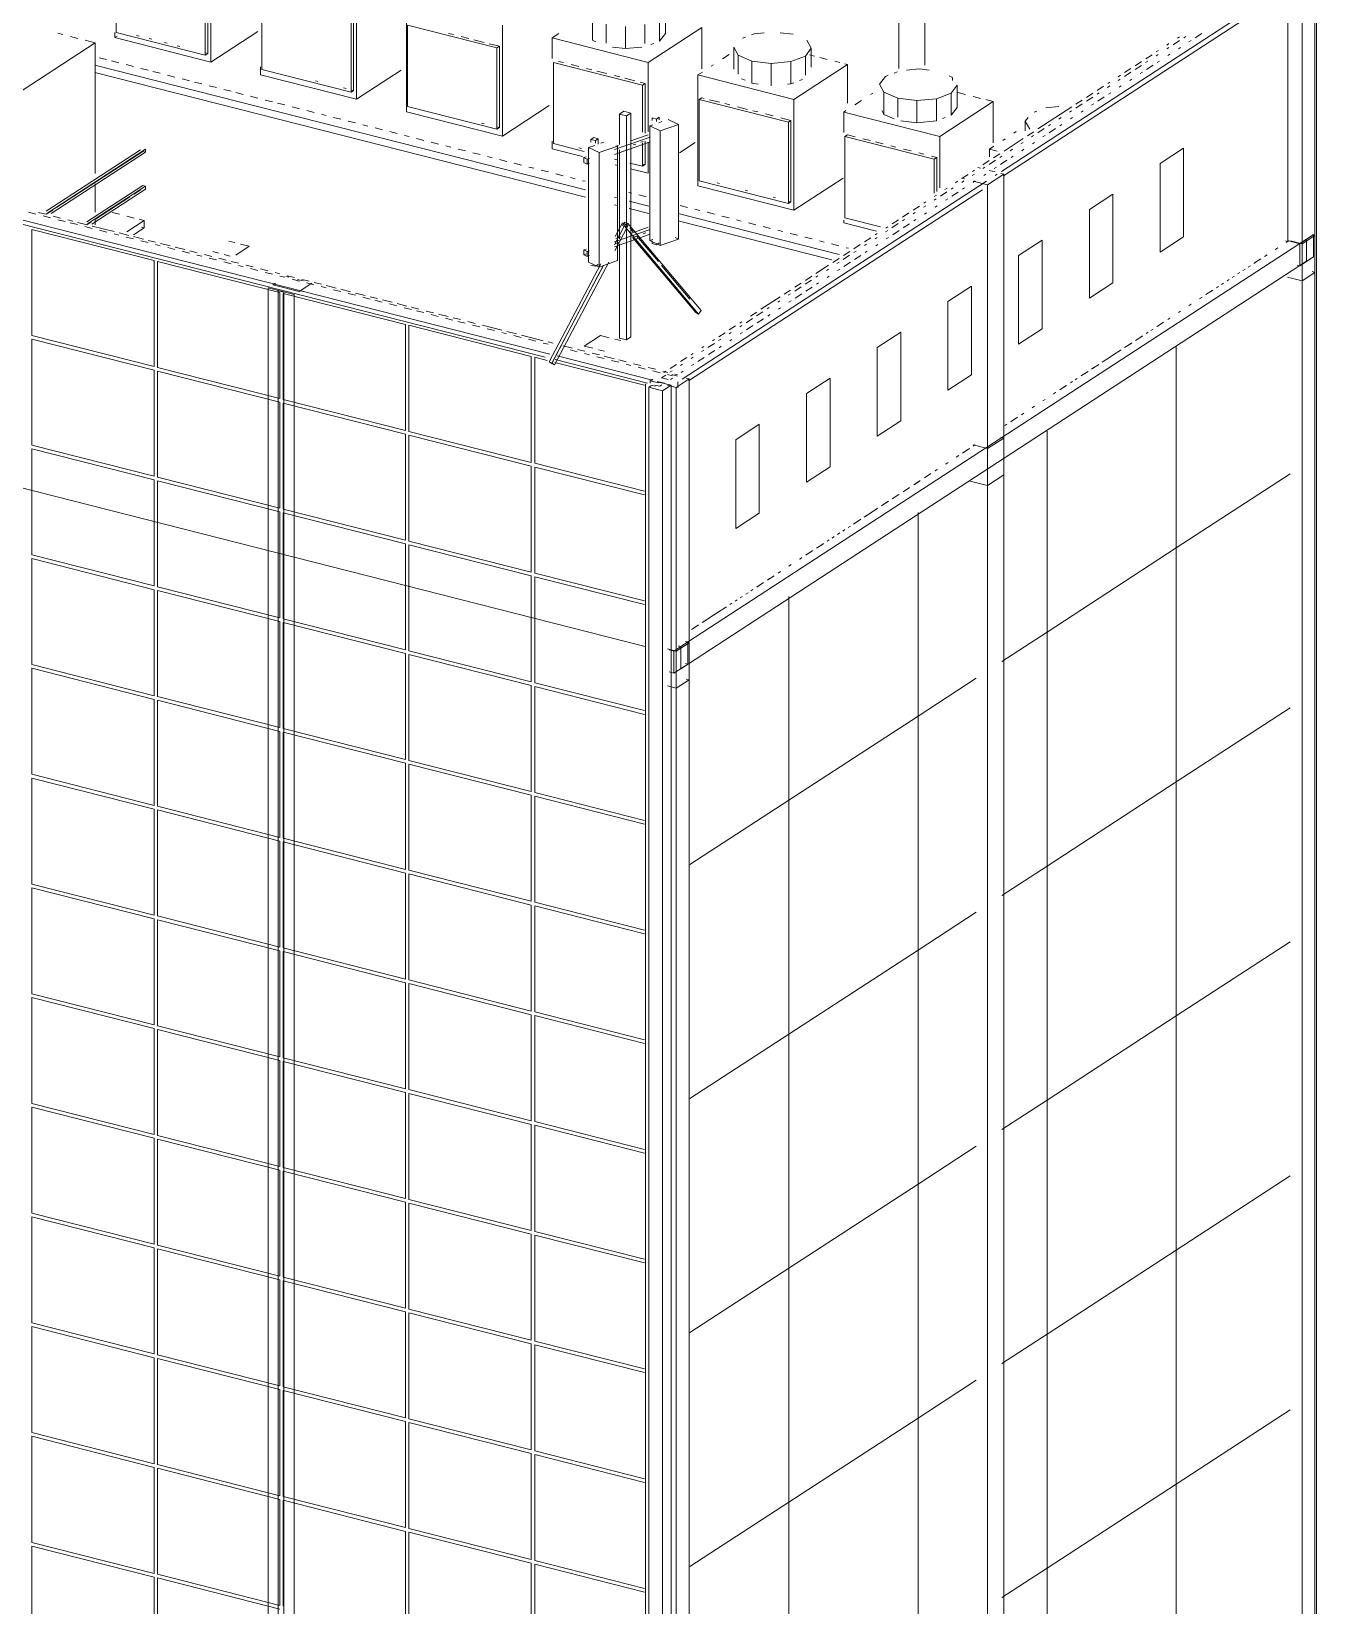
# Paper-space layout '02 Building 3D Model' of a CAD drawing. Header units: millimetres. Extents: x 5 to 415, y 7 to 290.
# Drawn here: x 118.8 to 169.2, y 133.4 to 195.2 of the extents above; entities that cross this region are included whole.
import ezdxf

# ---------------------------------------------------------------- set-up
doc = ezdxf.new("R2010")
doc.units = ezdxf.units.MM
doc.layers.add('MODEL_3D_VIEW', color=7, linetype='Continuous', lineweight=9)

# ---------------------------------------------------------------- blocks, each defined once
blk = doc.blocks.new('SHEET_02_BUILDING_3D')
at = {"layer": 'MODEL_3D_VIEW', "lineweight": 9}
for p, q in [((26.737, 211.131), (139.139, 182.563)), ((138.954, 182.442), (26.744, 210.961)), ((152.835, 201.275), (152.835, 193.769)), ((153.858, 193.91), (153.858, 201.014)), ((122.106, 198.379), (122.106, 195.188)), ((125.826, 194.028), (125.826, 198.38)), ((169.236, 77.233), (169.236, 197.837)), ((125.607, 194.298), (125.607, 197.489)), ((125.708, 194.363), (125.708, 197.555)), ((156.865, 189.735), (168.569, 197.354)), ((168.671, 185.442), (168.671, 197.25)), ((169.176, 185.77), (169.176, 197.578)), ((127.829, 196.924), (127.829, 193.733)), ((131.549, 192.574), (131.549, 196.925)), ((168.569, 197.122), (156.948, 189.557)), ((168.109, 186.989), (168.109, 196.844)), ((131.33, 192.843), (131.33, 196.034)), ((131.431, 192.909), (131.431, 196.1)), ((133.502, 196.429), (133.502, 192.077)), ((143.677, 195.153), (143.677, 196.023)), ((133.552, 195.47), (137.053, 194.58)), ((133.552, 195.47), (133.552, 192.278)), ((137.272, 191.119), (137.272, 195.471)), ((140.808, 194.883), (140.808, 195.754)), ((141.346, 194.773), (141.346, 195.519)), ((142.1, 194.555), (142.1, 195.425)), ((142.869, 194.751), (142.869, 195.497)), ((142.995, 194.016), (145.099, 195.386)), ((143.446, 195.716), (143.446, 194.846)), ((145.099, 193.766), (145.099, 195.386)), ((117.244, 192.155), (121.283, 194.784)), ((120.017, 195.106), (119.822, 195.155)), ((120.601, 194.957), (120.309, 195.031)), ((121.283, 194.784), (120.893, 194.883)), ((121.283, 189.646), (121.283, 194.784)), ((122.055, 195.189), (122.055, 194.986)), ((122.055, 194.986), (122.143, 195.043)), ((125.826, 194.028), (122.055, 194.986)), ((125.607, 194.298), (122.106, 195.188)), ((122.907, 195.075), (123.007, 195.05)), ((123.407, 194.948), (123.507, 194.923)), ((124.008, 194.796), (124.108, 194.77)), ((124.508, 194.669), (124.608, 194.643)), ((127.667, 195.226), (125.826, 194.028)), ((135.354, 195.103), (135.154, 195.154)), ((135.954, 194.951), (135.654, 195.027)), ((136.554, 194.798), (136.154, 194.9)), ((137.154, 194.646), (136.754, 194.747)), ((139.488, 195.146), (139.225, 194.975)), ((139.225, 194.975), (142.995, 194.016)), ((139.225, 194.975), (139.225, 194.165)), ((140.808, 194.883), (140.942, 194.825)), ((143.1, 194.715), (143.215, 194.758)), ((143.446, 194.846), (143.677, 195.153)), ((146.699, 194.963), (146.815, 195.006)), ((147.046, 195.094), (147.161, 195.138)), ((147.161, 195.138), (147.545, 195.174)), ((148.181, 195.179), (148.684, 195.116)), ((149.223, 194.881), (149.4, 194.569)), ((163.361, 194.696), (163.444, 194.75)), ((163.855, 194.871), (163.606, 194.708)), ((163.776, 194.966), (163.859, 195.02)), ((164.104, 195.033), (164.021, 194.979)), ((164.311, 194.875), (164.228, 194.821)), ((164.727, 195.146), (164.478, 194.983)), ((121.73, 194.121), (121.442, 194.194)), ((122.209, 193.999), (121.921, 194.072)), ((125.708, 194.363), (125.607, 194.298)), ((125.608, 194.389), (125.708, 194.363)), ((137.053, 194.58), (137.154, 194.646)), ((137.053, 191.389), (137.053, 194.58)), ((137.154, 191.454), (137.154, 194.646)), ((139.676, 194.005), (139.476, 194.055)), ((141.597, 194.617), (142.1, 194.555)), ((142.1, 194.555), (142.741, 194.615)), ((146.175, 194.319), (145.912, 194.148)), ((146.353, 193.742), (146.353, 194.612)), ((146.531, 194.299), (146.353, 194.612)), ((146.531, 193.553), (146.531, 194.299)), ((147.069, 194.065), (146.531, 194.299)), ((147.069, 193.194), (147.069, 194.065)), ((147.823, 193.971), (147.069, 194.065)), ((148.592, 194.043), (147.823, 193.971)), ((149.169, 194.262), (148.592, 194.043)), ((148.592, 193.173), (148.592, 194.043)), ((149.4, 194.569), (149.169, 194.262)), ((149.169, 194.262), (149.169, 193.516)), ((149.532, 194.259), (149.334, 194.309)), ((149.4, 193.823), (149.4, 194.569)), ((150.028, 194.133), (149.731, 194.208)), ((150.524, 194.007), (150.326, 194.057)), ((162.116, 193.885), (162.365, 194.047)), ((162.61, 194.06), (162.527, 194.006)), ((162.531, 194.155), (162.78, 194.317)), ((163.025, 194.33), (162.942, 194.276)), ((162.946, 194.425), (163.029, 194.479)), ((163.065, 194.064), (162.982, 194.01)), ((163.44, 194.6), (163.357, 194.546)), ((163.481, 194.334), (163.397, 194.28)), ((163.896, 194.605), (163.813, 194.551)), ((121.264, 193.904), (140.528, 189.008)), ((140.528, 188.717), (121.264, 193.614)), ((122.784, 193.853), (122.496, 193.926)), ((123.359, 193.706), (123.071, 193.779)), ((123.838, 193.585), (123.551, 193.658)), ((124.413, 193.438), (124.126, 193.512)), ((127.779, 193.835), (127.779, 193.532)), ((131.549, 192.574), (127.779, 193.532)), ((131.33, 192.843), (127.829, 193.733)), ((133.302, 193.715), (131.549, 192.574)), ((139.275, 194.015), (142.777, 193.125)), ((139.275, 194.015), (139.275, 190.824)), ((140.277, 193.852), (139.977, 193.928)), ((140.777, 193.725), (140.577, 193.776)), ((141.377, 193.572), (140.977, 193.674)), ((141.877, 193.445), (141.677, 193.496)), ((142.995, 191.284), (142.995, 194.016)), ((145.123, 193.634), (144.948, 193.52)), ((144.948, 193.52), (148.718, 192.562)), ((144.948, 193.52), (144.948, 189.168)), ((145.561, 193.919), (145.474, 193.862)), ((147.823, 193.1), (147.823, 193.971)), ((148.718, 192.562), (150.822, 193.931)), ((150.822, 193.931), (150.723, 193.956)), ((150.822, 192.413), (150.822, 193.931)), ((152.076, 193.157), (152.307, 193.464)), ((152.307, 193.464), (152.422, 193.508)), ((152.653, 193.596), (152.769, 193.639)), ((153.14, 193.707), (153.653, 193.755)), ((153.653, 193.755), (154.03, 193.709)), ((154.811, 193.486), (154.946, 193.427)), ((154.946, 193.303), (154.946, 193.427)), ((161.452, 193.453), (161.535, 193.507)), ((161.946, 193.628), (161.697, 193.466)), ((161.701, 193.615), (161.95, 193.777)), ((162.361, 193.898), (162.112, 193.736)), ((162.4, 193.631), (162.317, 193.577)), ((162.816, 193.902), (162.566, 193.739)), ((124.988, 193.292), (124.701, 193.365)), ((125.468, 193.17), (125.18, 193.244)), ((126.043, 193.024), (125.755, 193.097)), ((126.618, 192.878), (126.33, 192.951)), ((127.097, 192.756), (126.809, 192.829)), ((129.931, 193.29), (130.031, 193.265)), ((131.031, 193.011), (131.131, 192.985)), ((131.431, 192.909), (131.33, 192.843)), ((131.331, 192.934), (131.431, 192.909)), ((142.477, 193.293), (142.077, 193.394)), ((142.877, 193.191), (142.677, 193.242)), ((142.777, 193.125), (142.877, 193.191)), ((142.777, 191.272), (142.777, 193.125)), ((142.877, 191.235), (142.877, 193.191)), ((146.665, 193.37), (146.8, 193.312)), ((147.069, 193.194), (147.32, 193.163)), ((148.464, 193.161), (148.592, 193.173)), ((148.592, 193.173), (148.708, 193.216)), ((148.939, 193.304), (149.054, 193.348)), ((151.811, 192.807), (151.723, 192.75)), ((152.254, 192.845), (152.076, 193.157)), ((152.254, 191.974), (152.254, 192.845)), ((152.792, 192.61), (152.254, 192.845)), ((154.892, 192.807), (154.315, 192.588)), ((155.123, 193.114), (154.892, 192.807)), ((154.892, 192.807), (154.892, 191.937)), ((155.123, 192.244), (155.123, 193.114)), ((155.454, 192.754), (155.156, 192.829)), ((160.207, 192.642), (160.456, 192.804)), ((160.701, 192.817), (160.618, 192.763)), ((160.622, 192.912), (160.871, 193.075)), ((161.116, 193.088), (161.033, 193.033)), ((161.037, 193.183), (161.12, 193.237)), ((161.154, 192.82), (161.071, 192.766)), ((161.531, 193.358), (161.448, 193.304)), ((161.569, 193.09), (161.486, 193.036)), ((161.985, 193.361), (161.902, 193.307)), ((127.672, 192.61), (127.384, 192.683)), ((128.247, 192.464), (127.959, 192.537)), ((128.726, 192.342), (128.439, 192.415)), ((129.301, 192.196), (129.014, 192.269)), ((137.053, 191.389), (133.552, 192.278)), ((139.113, 192.317), (137.272, 191.119)), ((145.099, 192.626), (144.998, 192.561)), ((144.998, 192.561), (148.5, 191.671)), ((144.998, 192.561), (144.998, 189.369)), ((145.199, 192.601), (145.099, 192.626)), ((145.8, 192.448), (145.4, 192.55)), ((146.2, 192.347), (146, 192.398)), ((146.9, 192.169), (146.5, 192.27)), ((148.718, 188.21), (148.718, 192.562)), ((151.372, 192.522), (151.109, 192.351)), ((152.792, 191.864), (152.792, 192.61)), ((153.547, 192.516), (152.792, 192.61)), ((154.315, 192.588), (153.547, 192.516)), ((153.547, 191.646), (153.547, 192.516)), ((154.315, 191.718), (154.315, 192.588)), ((154.442, 191.107), (156.545, 192.476)), ((154.892, 191.937), (155.123, 192.244)), ((156.049, 192.602), (155.751, 192.678)), ((156.545, 192.476), (156.248, 192.552)), ((156.545, 190.857), (156.545, 192.476)), ((158.298, 191.4), (159.626, 192.264)), ((158.607, 192.229), (159.12, 192.277)), ((160.037, 192.385), (159.788, 192.223)), ((159.792, 192.372), (160.041, 192.534)), ((160.452, 192.655), (160.203, 192.493)), ((160.489, 192.387), (160.406, 192.333)), ((160.904, 192.658), (160.655, 192.495)), ((129.876, 192.05), (129.589, 192.123)), ((130.356, 191.928), (130.164, 191.977)), ((130.931, 191.782), (130.643, 191.855)), ((131.506, 191.636), (131.218, 191.709)), ((131.985, 191.514), (131.793, 191.563)), ((137.272, 191.119), (133.502, 192.077)), ((136.454, 191.632), (136.554, 191.607)), ((142.04, 192.094), (141.871, 191.984)), ((141.871, 191.984), (142.141, 191.916)), ((141.871, 190.786), (141.871, 191.984)), ((142.309, 192.026), (142.04, 192.094)), ((142.141, 191.916), (142.309, 192.026)), ((142.141, 183.125), (142.141, 191.916)), ((142.309, 192.026), (142.309, 183.235)), ((143.148, 191.835), (143.323, 191.79)), ((143.148, 191.732), (143.148, 191.835)), ((143.323, 191.79), (143.432, 191.861)), ((143.323, 191.687), (143.323, 191.79)), ((143.535, 191.687), (143.415, 191.644)), ((143.432, 191.861), (143.432, 191.758)), ((143.471, 191.322), (144.191, 191.576)), ((144.191, 191.576), (143.775, 191.771)), ((144.191, 187.079), (144.191, 191.576)), ((147.3, 192.067), (147.1, 192.118)), ((147.9, 191.914), (147.6, 191.991)), ((148.601, 191.736), (148.2, 191.838)), ((148.5, 191.671), (148.601, 191.736)), ((148.5, 188.479), (148.5, 191.671)), ((148.601, 188.545), (148.601, 191.736)), ((150.759, 192.122), (150.671, 192.065)), ((150.671, 192.065), (154.442, 191.107)), ((150.671, 192.065), (150.671, 191.256)), ((152.165, 192.131), (152.254, 191.974)), ((152.254, 191.974), (152.657, 191.798)), ((152.918, 191.724), (153.547, 191.646)), ((153.547, 191.646), (154.315, 191.718)), ((154.546, 191.806), (154.662, 191.849)), ((157.799, 191.703), (157.915, 191.856)), ((157.799, 191.33), (157.799, 191.703)), ((157.977, 191.39), (157.799, 191.703)), ((158.145, 192.054), (158.261, 192.097)), ((158.792, 191.575), (158.708, 191.521)), ((159.207, 191.845), (159.124, 191.791)), ((159.243, 191.576), (159.159, 191.522)), ((159.622, 192.115), (159.539, 192.061)), ((159.658, 191.846), (159.575, 191.792)), ((160.074, 192.117), (159.99, 192.063)), ((132.56, 191.368), (132.272, 191.441)), ((133.135, 191.222), (132.848, 191.295)), ((133.614, 191.1), (133.423, 191.149)), ((134.189, 190.954), (133.902, 191.027)), ((137.154, 191.454), (137.053, 191.389)), ((137.054, 191.48), (137.154, 191.454)), ((140.858, 191.059), (140.748, 190.988)), ((140.748, 190.988), (140.923, 190.944)), ((140.748, 190.885), (140.748, 190.988)), ((141.033, 191.015), (140.858, 191.059)), ((140.923, 190.944), (141.033, 191.015)), ((140.923, 190.841), (140.923, 190.944)), ((141.033, 191.015), (141.033, 190.809)), ((141.67, 190.59), (143.035, 191.071)), ((142.997, 191.169), (142.315, 190.929)), ((143.175, 191.56), (143.055, 191.517)), ((143.055, 191.517), (143.471, 191.322)), ((143.055, 187.02), (143.055, 191.517)), ((143.471, 186.825), (143.471, 191.322)), ((150.823, 191.172), (150.722, 191.106)), ((150.722, 191.106), (154.223, 190.216)), ((150.722, 191.106), (150.722, 187.915)), ((151.123, 191.095), (150.823, 191.172)), ((151.723, 190.943), (151.423, 191.019)), ((154.442, 189.083), (154.442, 191.107)), ((157.008, 191.01), (156.92, 190.953)), ((156.97, 190.535), (157.717, 191.021)), ((157.446, 191.295), (157.358, 191.238)), ((157.883, 191.129), (158.132, 191.292)), ((158.127, 191.142), (158.044, 191.088)), ((158.542, 191.413), (158.293, 191.25)), ((158.578, 191.143), (158.495, 191.089)), ((158.993, 191.413), (158.744, 191.251)), ((123.064, 190.578), (119.361, 188.168)), ((119.385, 188.086), (123.256, 190.605)), ((119.553, 188.079), (123.256, 190.489)), ((119.782, 188.326), (123.148, 190.516)), ((123.256, 190.489), (123.148, 190.516)), ((123.256, 190.605), (123.256, 190.489)), ((134.764, 190.808), (134.477, 190.881)), ((135.244, 190.686), (135.052, 190.735)), ((135.819, 190.54), (135.531, 190.613)), ((136.394, 190.394), (136.106, 190.467)), ((139.225, 190.926), (139.225, 190.623)), ((140.415, 190.32), (139.225, 190.623)), ((140.476, 190.519), (139.275, 190.824)), ((140.277, 190.661), (140.377, 190.635)), ((140.896, 190.756), (140.656, 190.671)), ((140.656, 190.671), (141.072, 190.476)), ((140.656, 186.174), (140.656, 190.671)), ((141.072, 190.476), (141.792, 190.73)), ((141.072, 185.979), (141.072, 190.476)), ((141.255, 190.883), (141.135, 190.84)), ((141.67, 190.401), (143.035, 190.883)), ((141.828, 190.757), (141.73, 190.722)), ((141.792, 186.233), (141.792, 190.73)), ((141.871, 187.09), (141.871, 190.586)), ((142.412, 190.774), (142.51, 190.809)), ((142.705, 190.878), (142.802, 190.912)), ((142.777, 189.934), (142.777, 190.86)), ((142.877, 190), (142.877, 190.926)), ((142.995, 189.664), (142.995, 190.879)), ((144.836, 190.863), (144.222, 190.463)), ((152.223, 190.816), (151.923, 190.892)), ((152.723, 190.689), (152.523, 190.74)), ((153.323, 190.536), (153.023, 190.612)), ((153.824, 190.409), (153.623, 190.46)), ((154.324, 190.282), (154.124, 190.333)), ((156.569, 190.725), (156.394, 190.611)), ((156.394, 190.611), (156.692, 190.535)), ((156.394, 190.611), (156.394, 190.307)), ((156.555, 190.265), (156.804, 190.427)), ((156.882, 190.332), (156.799, 190.278)), ((157.297, 190.602), (157.214, 190.548)), ((157.331, 190.332), (157.248, 190.278)), ((157.712, 190.872), (157.629, 190.818)), ((157.747, 190.602), (157.664, 190.548)), ((158.162, 190.873), (158.079, 190.818)), ((164.019, 190.649), (163.094, 190.047)), ((164.019, 187.168), (164.019, 190.649)), ((136.873, 190.272), (136.681, 190.32)), ((137.448, 190.126), (137.161, 190.199)), ((138.023, 189.979), (137.736, 190.052)), ((138.502, 189.858), (138.311, 189.906)), ((139.077, 189.711), (138.79, 189.785)), ((140.561, 190.31), (140.463, 190.275)), ((140.463, 190.275), (140.463, 190.087)), ((140.598, 190.212), (140.463, 190.275)), ((140.463, 190.087), (140.598, 190.023)), ((140.598, 190.212), (140.696, 190.246)), ((140.598, 190.023), (140.598, 190.212)), ((140.598, 190.023), (140.696, 190.058)), ((141.776, 190.188), (141.676, 190.214)), ((141.805, 189.967), (141.705, 189.992)), ((142.777, 189.934), (142.276, 190.061)), ((142.995, 189.664), (142.301, 189.841)), ((142.777, 190.025), (142.877, 190)), ((142.877, 190), (142.777, 189.934)), ((154.223, 190.216), (154.324, 190.282)), ((154.223, 188.878), (154.223, 190.216)), ((154.324, 188.944), (154.324, 190.282)), ((155.725, 189.725), (155.808, 189.779)), ((156.048, 189.857), (155.934, 189.886)), ((156.218, 189.9), (156.135, 189.846)), ((156.14, 189.995), (156.389, 190.157)), ((156.633, 190.17), (156.384, 190.008)), ((156.617, 189.712), (156.389, 189.77)), ((156.667, 189.899), (156.583, 189.845)), ((157.082, 190.169), (156.833, 190.007)), ((163.094, 190.047), (163.094, 186.565)), ((123.148, 189.182), (120.96, 187.758)), ((120.984, 187.676), (123.256, 189.154)), ((121.283, 188.135), (121.283, 189.243)), ((123.148, 189.182), (123.256, 189.154)), ((123.256, 189.154), (123.256, 189.038)), ((139.653, 189.565), (139.365, 189.638)), ((140.132, 189.443), (139.94, 189.492)), ((140.515, 189.346), (140.419, 189.37)), ((144.33, 181.577), (156.284, 189.357)), ((148.718, 188.21), (144.948, 189.168)), ((148.5, 188.479), (144.998, 189.369)), ((145.7, 189.282), (145.8, 189.257)), ((150.647, 189.465), (148.718, 188.21)), ((155.061, 189.292), (155.144, 189.346)), ((155.295, 189.469), (155.409, 189.44)), ((155.388, 189.359), (155.305, 189.305)), ((155.31, 189.454), (155.559, 189.617)), ((155.803, 189.63), (155.72, 189.575)), ((155.75, 189.354), (156.318, 189.209)), ((155.836, 189.358), (155.752, 189.304)), ((156.251, 189.628), (156.168, 189.574)), ((156.318, 189.209), (156.958, 189.625)), ((156.318, 177.401), (156.318, 189.209)), ((156.616, 189.573), (156.699, 189.627)), ((156.958, 189.625), (156.844, 189.654)), ((156.958, 177.817), (156.958, 189.625)), ((121.152, 187.669), (123.256, 189.038)), ((121.297, 187.861), (122.643, 188.737)), ((122.811, 188.847), (123.064, 189.011)), ((141.678, 188.715), (141.774, 188.691)), ((142.336, 188.883), (142.24, 188.908)), ((142.253, 188.569), (143.02, 188.374)), ((142.911, 188.737), (142.624, 188.81)), ((156.118, 189.017), (144.579, 181.507)), ((146.8, 189.003), (146.9, 188.977)), ((147.9, 188.723), (148, 188.698)), ((148.601, 188.545), (148.5, 188.479)), ((148.501, 188.571), (148.601, 188.545)), ((153.815, 188.482), (153.898, 188.536)), ((154.309, 188.657), (154.226, 188.603)), ((154.23, 188.752), (154.313, 188.806)), ((154.724, 188.927), (154.475, 188.765)), ((154.645, 189.022), (154.729, 189.076)), ((154.755, 188.655), (154.672, 188.601)), ((154.973, 189.089), (154.89, 189.035)), ((155.171, 188.925), (154.921, 188.763)), ((155.42, 189.088), (155.337, 189.034)), ((161.242, 188.842), (160.317, 188.239)), ((161.242, 185.36), (161.242, 188.842)), ((118.958, 188.058), (118.671, 188.131)), ((119.059, 188.123), (119.347, 188.05)), ((119.533, 187.912), (119.246, 187.985)), ((119.361, 188.052), (119.614, 188.216)), ((119.634, 187.977), (119.921, 187.904)), ((122.235, 188.05), (121.945, 188.124)), ((122.815, 187.903), (122.525, 187.977)), ((141.774, 188.401), (141.678, 188.425)), ((143.02, 188.084), (142.253, 188.279)), ((144.17, 188.082), (150.496, 186.474)), ((144.541, 188.323), (144.253, 188.396)), ((145.02, 188.201), (144.828, 188.25)), ((145.595, 188.055), (145.307, 188.128)), ((146.17, 187.909), (145.882, 187.982)), ((152.122, 187.559), (150.722, 187.915)), ((152.985, 187.942), (153.234, 188.104)), ((153.479, 188.117), (153.396, 188.063)), ((153.4, 188.212), (153.649, 188.374)), ((153.894, 188.387), (153.811, 188.333)), ((153.924, 188.114), (153.841, 188.06)), ((154.34, 188.384), (154.257, 188.33)), ((160.317, 188.239), (160.317, 184.758)), ((123.594, 186.236), (118.791, 187.456)), ((118.791, 187.456), (118.791, 183.294)), ((120.107, 187.766), (119.82, 187.839)), ((120.208, 187.831), (120.4, 187.783)), ((120.586, 187.644), (120.299, 187.717)), ((120.591, 187.734), (120.974, 187.637)), ((121.161, 187.498), (120.873, 187.571)), ((120.96, 187.642), (121.128, 187.751)), ((121.166, 187.588), (122.027, 187.369)), ((121.283, 187.631), (121.283, 187.833)), ((121.735, 187.352), (121.448, 187.425)), ((122.214, 187.23), (122.022, 187.279)), ((122.219, 187.32), (122.602, 187.223)), ((122.529, 187.366), (123.202, 187.805)), ((123.202, 187.514), (122.781, 187.241)), ((123.202, 187.805), (123.008, 187.854)), ((123.105, 187.539), (123.202, 187.514)), ((123.202, 187.514), (123.202, 187.805)), ((141.67, 186.964), (143.035, 187.445)), ((141.67, 186.775), (143.035, 187.256)), ((141.671, 186.852), (142.096, 187.657)), ((141.68, 186.612), (142.199, 187.595)), ((141.981, 187.711), (141.698, 187.174)), ((141.849, 187.202), (141.896, 187.291)), ((142.085, 187.747), (141.981, 187.612)), ((141.981, 187.711), (142.096, 187.657)), ((141.981, 187.612), (142.096, 187.559)), ((142.199, 187.694), (142.085, 187.747)), ((142.096, 187.559), (142.199, 187.694)), ((142.096, 187.657), (142.199, 187.595)), ((144.974, 184.135), (142.096, 187.559)), ((142.199, 187.694), (145.078, 184.271)), ((142.412, 187.358), (142.281, 187.514)), ((142.997, 187.543), (142.315, 187.302)), ((142.802, 187.285), (142.9, 187.32)), ((150.209, 186.257), (144.17, 187.792)), ((146.649, 187.787), (146.457, 187.836)), ((147.224, 187.641), (146.937, 187.714)), ((147.799, 187.495), (147.512, 187.568)), ((148.279, 187.373), (148.087, 187.422)), ((148.854, 187.227), (148.566, 187.3)), ((150.671, 187.815), (150.671, 187.714)), ((151.961, 187.386), (150.671, 187.714)), ((151.906, 187.239), (151.989, 187.293)), ((152.4, 187.414), (152.317, 187.36)), ((152.321, 187.509), (152.404, 187.563)), ((152.815, 187.684), (152.566, 187.522)), ((152.57, 187.671), (152.819, 187.833)), ((152.844, 187.411), (152.595, 187.249)), ((153.064, 187.846), (152.981, 187.792)), ((153.26, 187.681), (153.01, 187.519)), ((153.509, 187.844), (153.426, 187.789)), ((168.576, 186.897), (169.123, 187.253)), ((169.176, 187.221), (169.062, 187.25)), ((169.123, 186.383), (169.123, 187.253)), ((122.788, 187.084), (122.501, 187.157)), ((122.793, 187.174), (123.176, 187.077)), ((123.363, 186.938), (123.075, 187.011)), ((123.368, 187.028), (123.655, 186.955)), ((123.841, 186.817), (123.65, 186.865)), ((123.847, 186.907), (124.23, 186.809)), ((124.416, 186.671), (124.129, 186.744)), ((124.421, 186.761), (124.804, 186.663)), ((126.764, 186.942), (126.536, 187)), ((126.799, 186.451), (127.332, 186.798)), ((127.332, 186.798), (126.991, 186.884)), ((140.561, 186.683), (140.463, 186.649)), ((140.463, 186.649), (140.463, 186.46)), ((140.598, 186.585), (140.463, 186.649)), ((140.598, 186.585), (140.696, 186.62)), ((141.707, 186.934), (141.755, 187.023)), ((141.925, 187.164), (141.73, 187.096)), ((141.73, 186.907), (141.828, 186.942)), ((141.871, 183.194), (141.871, 186.89)), ((144.86, 184.189), (142.374, 187.146)), ((142.412, 187.148), (142.51, 187.182)), ((143.394, 186.191), (142.543, 187.203)), ((143.055, 187.02), (143.175, 187.063)), ((143.471, 186.825), (143.055, 187.02)), ((143.148, 186.902), (143.148, 187.005)), ((143.323, 186.858), (143.148, 186.902)), ((143.432, 186.929), (143.323, 186.858)), ((144.191, 187.079), (143.471, 186.825)), ((144.052, 187.144), (144.191, 187.079)), ((144.279, 171.082), (168.849, 187.075)), ((149.429, 187.081), (149.141, 187.154)), ((149.908, 186.959), (149.716, 187.008)), ((150.483, 186.813), (150.195, 186.886)), ((150.866, 186.715), (150.77, 186.74)), ((151.076, 186.699), (151.325, 186.861)), ((151.57, 186.874), (151.487, 186.82)), ((151.491, 186.969), (151.74, 187.131)), ((151.985, 187.144), (151.902, 187.09)), ((152.013, 186.87), (151.93, 186.816)), ((152.429, 187.14), (152.345, 187.086)), ((158.466, 187.034), (157.54, 186.432)), ((158.466, 183.553), (158.466, 187.034)), ((163.094, 186.565), (164.019, 187.168)), ((167.7, 186.724), (167.616, 186.669)), ((167.635, 186.681), (167.718, 186.735)), ((168.013, 187.014), (168.109, 186.989)), ((168.123, 186.999), (168.038, 186.944)), ((168.051, 186.952), (168.134, 187.006)), ((168.097, 187.019), (168.576, 186.897)), ((168.216, 187.008), (168.671, 186.892)), ((168.576, 186.027), (168.576, 186.897)), ((168.671, 186.892), (169.176, 187.221)), ((168.671, 76.645), (168.671, 186.892)), ((168.849, 186.205), (168.849, 187.075)), ((169.176, 76.974), (169.176, 187.221)), ((123.594, 182.073), (123.594, 186.236)), ((128.532, 184.981), (123.729, 186.201)), ((123.729, 186.201), (123.729, 182.039)), ((124.99, 186.525), (124.703, 186.598)), ((124.995, 186.615), (125.283, 186.542)), ((125.469, 186.403), (125.277, 186.452)), ((125.57, 186.469), (125.857, 186.396)), ((126.043, 186.257), (125.756, 186.33)), ((125.897, 186.584), (126.124, 186.526)), ((126.144, 186.323), (126.432, 186.25)), ((126.618, 186.111), (126.331, 186.184)), ((126.352, 186.468), (126.579, 186.41)), ((126.623, 186.201), (126.91, 186.128)), ((127.097, 185.989), (126.905, 186.038)), ((127.198, 186.055), (127.485, 185.982)), ((141.132, 186.101), (139.102, 182.256)), ((139.217, 182.203), (141.246, 186.048)), ((139.32, 182.141), (141.444, 186.165)), ((140.055, 183.804), (141.235, 186.039)), ((140.463, 186.46), (140.561, 186.495)), ((140.463, 186.46), (140.598, 186.397)), ((140.598, 186.397), (140.598, 186.585)), ((140.598, 186.397), (140.696, 186.431)), ((141.072, 185.979), (140.656, 186.174)), ((140.923, 186.012), (140.748, 186.056)), ((141.033, 186.083), (140.923, 186.012)), ((141.792, 186.233), (141.072, 185.979)), ((144.637, 184.713), (143.524, 186.036)), ((168.849, 186.205), (144.279, 170.212)), ((149.582, 185.726), (150.08, 186.05)), ((150.246, 186.159), (150.495, 186.321)), ((150.491, 186.171), (150.408, 186.117)), ((150.906, 186.442), (150.657, 186.28)), ((150.661, 186.429), (150.91, 186.591)), ((150.933, 186.167), (150.683, 186.005)), ((151.155, 186.604), (151.072, 186.55)), ((151.348, 186.437), (151.099, 186.275)), ((151.598, 186.599), (151.514, 186.545)), ((157.54, 186.432), (157.54, 182.95)), ((166.555, 185.978), (166.638, 186.032)), ((166.856, 186.174), (166.771, 186.119)), ((166.804, 186.14), (167.054, 186.303)), ((167.278, 186.449), (167.194, 186.394)), ((167.22, 186.411), (167.303, 186.465)), ((168.576, 186.027), (168.48, 186.051)), ((169.123, 186.383), (168.576, 186.027)), ((127.671, 185.843), (127.384, 185.916)), ((127.772, 185.909), (128.059, 185.836)), ((128.245, 185.697), (127.958, 185.77)), ((128.346, 185.763), (128.538, 185.714)), ((128.724, 185.576), (128.533, 185.624)), ((128.883, 185.581), (128.769, 185.61)), ((128.825, 185.641), (129.112, 185.568)), ((129.299, 185.43), (129.011, 185.503)), ((129.451, 185.436), (129.224, 185.494)), ((129.4, 185.495), (129.687, 185.422)), ((149.412, 185.469), (149.162, 185.307)), ((149.167, 185.456), (149.416, 185.618)), ((149.661, 185.631), (149.578, 185.577)), ((150.076, 185.901), (149.993, 185.847)), ((150.102, 185.626), (150.019, 185.572)), ((150.517, 185.896), (150.434, 185.842)), ((165.724, 185.437), (165.807, 185.491)), ((166.011, 185.624), (165.926, 185.569)), ((166.14, 185.708), (166.223, 185.762)), ((166.433, 185.899), (166.349, 185.844)), ((168.671, 185.442), (168.102, 185.586)), ((169.176, 185.77), (168.671, 185.442)), ((169.062, 185.799), (169.176, 185.77)), ((129.101, 184.899), (128.077, 185.16)), ((128.077, 185.16), (128.077, 64.555)), ((128.365, 185.347), (128.264, 185.281)), ((128.264, 185.281), (129.288, 185.021)), ((128.688, 184.997), (128.473, 185.051)), ((128.473, 185.051), (128.473, 64.447)), ((128.532, 180.818), (128.532, 184.981)), ((133.469, 183.726), (128.666, 184.946)), ((128.666, 184.946), (128.666, 180.784)), ((128.688, 64.392), (128.688, 184.997)), ((129.101, 64.295), (129.101, 184.899)), ((129.288, 185.021), (129.792, 185.35)), ((129.873, 185.284), (129.586, 185.357)), ((129.878, 185.374), (130.166, 185.301)), ((130.352, 185.162), (130.16, 185.211)), ((130.357, 185.252), (130.74, 185.155)), ((130.926, 185.016), (130.639, 185.089)), ((130.932, 185.106), (131.314, 185.009)), ((131.501, 184.87), (131.214, 184.943)), ((131.506, 184.96), (131.889, 184.863)), ((132.075, 184.724), (131.788, 184.797)), ((132.08, 184.814), (132.368, 184.741)), ((147.424, 184.321), (148.171, 184.808)), ((148.337, 184.916), (148.586, 185.078)), ((148.581, 184.929), (148.498, 184.875)), ((148.996, 185.199), (148.747, 185.037)), ((148.752, 185.186), (149.001, 185.348)), ((149.022, 184.923), (148.772, 184.76)), ((149.437, 185.193), (149.188, 185.031)), ((149.686, 185.355), (149.603, 185.301)), ((155.689, 185.227), (154.763, 184.624)), ((155.689, 181.745), (155.689, 185.227)), ((160.317, 184.758), (161.242, 185.36)), ((164.644, 184.734), (164.727, 184.788)), ((164.744, 184.799), (164.659, 184.744)), ((164.893, 184.896), (165.142, 185.059)), ((165.166, 185.074), (165.082, 185.019)), ((165.309, 185.167), (165.392, 185.221)), ((165.588, 185.349), (165.504, 185.294)), ((132.554, 184.602), (132.267, 184.675)), ((132.559, 184.692), (132.942, 184.595)), ((133.128, 184.456), (132.841, 184.529)), ((133.134, 184.546), (133.517, 184.449)), ((133.703, 184.31), (133.416, 184.383)), ((133.708, 184.4), (133.995, 184.327)), ((134.182, 184.189), (133.894, 184.262)), ((134.283, 184.254), (134.57, 184.181)), ((144.974, 184.135), (144.86, 184.189)), ((145.078, 184.271), (144.974, 184.135)), ((147.009, 184.051), (147.258, 184.213)), ((147.502, 184.226), (147.253, 184.064)), ((147.751, 184.388), (147.668, 184.334)), ((148.166, 184.659), (148.083, 184.605)), ((148.191, 184.382), (148.107, 184.328)), ((148.606, 184.652), (148.523, 184.598)), ((154.763, 184.624), (154.763, 181.143)), ((163.813, 184.193), (163.896, 184.247)), ((163.899, 184.249), (163.814, 184.194)), ((164.228, 184.464), (164.311, 184.518)), ((164.321, 184.524), (164.237, 184.469)), ((133.469, 179.564), (133.469, 183.726)), ((138.407, 182.471), (133.604, 183.692)), ((133.604, 183.692), (133.604, 179.529)), ((134.756, 184.043), (134.469, 184.116)), ((134.761, 184.133), (135.144, 184.035)), ((135.33, 183.897), (135.043, 183.97)), ((135.336, 183.987), (135.623, 183.914)), ((135.809, 183.775), (135.522, 183.848)), ((135.91, 183.841), (136.197, 183.768)), ((136.384, 183.629), (136.096, 183.702)), ((136.485, 183.695), (137.251, 183.5)), ((136.958, 183.483), (136.671, 183.556)), ((139.206, 182.195), (139.961, 183.625)), ((146.179, 183.511), (146.428, 183.673)), ((146.672, 183.686), (146.589, 183.632)), ((146.594, 183.781), (146.677, 183.835)), ((147.087, 183.956), (146.838, 183.794)), ((147.11, 183.679), (146.861, 183.516)), ((147.526, 183.949), (147.276, 183.787)), ((147.775, 184.111), (147.692, 184.057)), ((157.54, 182.95), (158.466, 183.553)), ((162.733, 183.49), (162.816, 183.544)), ((163.054, 183.699), (162.969, 183.644)), ((162.982, 183.652), (163.231, 183.815)), ((163.476, 183.974), (163.392, 183.919)), ((163.397, 183.923), (163.481, 183.977)), ((118.791, 183.294), (123.594, 182.073)), ((123.594, 181.928), (118.791, 183.149)), ((118.791, 183.149), (118.791, 178.987)), ((137.437, 183.361), (137.245, 183.41)), ((137.442, 183.451), (137.825, 183.354)), ((138.011, 183.215), (137.724, 183.288)), ((138.016, 183.305), (138.878, 183.086)), ((138.586, 183.069), (138.298, 183.142)), ((139.064, 182.947), (138.873, 182.996)), ((139.07, 183.038), (139.261, 182.989)), ((141.122, 183.293), (140.482, 182.877)), ((141.463, 183.206), (141.122, 183.293)), ((141.918, 183.091), (141.69, 183.148)), ((142.141, 183.125), (141.871, 183.194)), ((142.309, 183.235), (142.141, 183.125)), ((145.593, 182.984), (145.344, 182.822)), ((145.515, 183.079), (145.598, 183.133)), ((145.842, 183.146), (145.759, 183.092)), ((145.764, 183.241), (146.013, 183.403)), ((146.257, 183.416), (146.174, 183.362)), ((146.279, 183.138), (146.196, 183.084)), ((146.695, 183.408), (146.612, 183.354)), ((152.912, 183.419), (151.986, 182.817)), ((152.912, 179.938), (152.912, 183.419)), ((161.956, 182.984), (161.702, 182.819)), ((161.902, 182.949), (161.985, 183.003)), ((162.378, 183.259), (162.125, 183.094)), ((162.317, 183.22), (162.4, 183.274)), ((162.632, 183.424), (162.547, 183.369)), ((138.407, 178.309), (138.407, 182.471)), ((139.032, 182.312), (138.542, 182.437)), ((138.542, 182.437), (138.542, 178.274)), ((142.975, 181.42), (139.337, 182.345)), ((139.426, 182.49), (143.16, 181.541)), ((139.644, 182.892), (140.027, 182.794)), ((140.213, 182.655), (139.926, 182.728)), ((140.219, 182.746), (140.506, 182.673)), ((140.482, 182.877), (140.823, 182.79)), ((140.692, 182.534), (140.501, 182.582)), ((140.793, 182.6), (141.08, 182.527)), ((141.266, 182.388), (140.979, 182.461)), ((141.051, 182.732), (141.278, 182.674)), ((141.272, 182.478), (141.655, 182.381)), ((141.841, 182.242), (141.554, 182.315)), ((141.846, 182.332), (142.133, 182.259)), ((144.269, 182.268), (144.518, 182.43)), ((144.763, 182.443), (144.68, 182.389)), ((144.684, 182.538), (144.767, 182.592)), ((145.199, 182.435), (144.95, 182.272)), ((145.178, 182.713), (145.095, 182.659)), ((145.099, 182.809), (145.182, 182.863)), ((145.615, 182.705), (145.365, 182.543)), ((145.864, 182.867), (145.781, 182.813)), ((151.986, 182.817), (151.986, 179.335)), ((160.821, 182.246), (160.904, 182.3)), ((161.111, 182.434), (160.857, 182.269)), ((161.071, 182.408), (161.32, 182.571)), ((161.533, 182.709), (161.28, 182.544)), ((161.486, 182.679), (161.569, 182.733)), ((163.73, 174.952), (163.73, 182.841)), ((98.934, 182.256), (142.88, 171.087)), ((123.594, 177.766), (123.594, 181.928)), ((123.729, 182.039), (128.532, 180.818)), ((128.532, 180.673), (123.729, 181.894)), ((123.729, 181.894), (123.729, 177.732)), ((139.102, 182.256), (139.206, 182.195)), ((139.217, 182.203), (139.102, 182.256)), ((139.206, 182.195), (139.32, 182.141)), ((139.32, 182.141), (139.217, 182.203)), ((142.855, 181.34), (139.326, 182.237)), ((142.32, 182.12), (142.128, 182.169)), ((142.421, 182.186), (142.708, 182.113)), ((142.894, 181.974), (142.607, 182.047)), ((142.995, 182.04), (143.282, 181.967)), ((143.469, 181.828), (143.181, 181.901)), ((143.684, 181.741), (143.518, 181.633)), ((143.57, 181.894), (143.761, 181.845)), ((143.605, 181.836), (143.688, 181.89)), ((143.947, 181.706), (143.756, 181.755)), ((143.933, 181.903), (143.85, 181.849)), ((143.854, 181.998), (144.103, 182.16)), ((144.15, 181.701), (143.923, 181.758)), ((144.048, 181.772), (144.144, 181.748)), ((144.348, 182.173), (144.265, 182.119)), ((144.368, 181.894), (144.285, 181.84)), ((144.784, 182.164), (144.7, 182.11)), ((154.763, 181.143), (155.689, 181.745)), ((159.99, 181.705), (160.074, 181.759)), ((160.266, 181.884), (160.013, 181.72)), ((160.406, 181.976), (160.489, 182.03)), ((160.688, 182.159), (160.435, 181.994)), ((142.89, 181.395), (142.89, 60.79)), ((143.129, 181.331), (143.016, 181.258)), ((143.016, 181.258), (143.555, 181.121)), ((143.016, 181.258), (143.016, 60.653)), ((143.178, 181.582), (143.077, 181.516)), ((143.077, 181.516), (143.418, 181.43)), ((143.077, 181.516), (143.077, 181.416)), ((143.274, 181.297), (143.146, 181.33)), ((143.454, 181.299), (143.263, 181.347)), ((143.352, 181.492), (143.639, 181.419)), ((143.892, 181.34), (143.353, 181.477)), ((143.537, 181.353), (143.454, 181.299)), ((143.518, 181.633), (143.776, 181.567)), ((143.555, 181.121), (143.892, 181.34)), ((143.555, 60.516), (143.555, 181.121)), ((143.759, 181.343), (144.1, 181.256)), ((143.953, 181.623), (143.869, 181.569)), ((143.892, 60.735), (143.892, 181.34)), ((144.1, 181.256), (144.605, 181.585)), ((144.1, 169.448), (144.1, 181.256)), ((144.164, 181.236), (144.164, 181.469)), ((144.605, 181.585), (144.492, 181.614)), ((144.605, 169.777), (144.605, 181.585)), ((150.135, 181.612), (149.21, 181.009)), ((150.135, 178.131), (150.135, 181.612)), ((158.999, 181.06), (158.914, 181.005)), ((159.159, 181.164), (159.409, 181.326)), ((159.421, 181.335), (159.337, 181.28)), ((159.575, 181.435), (159.658, 181.489)), ((159.844, 181.61), (159.759, 181.555)), ((128.532, 176.511), (128.532, 180.673)), ((128.666, 180.784), (133.469, 179.564)), ((133.469, 179.418), (128.666, 180.639)), ((128.666, 180.639), (128.666, 176.477)), ((149.21, 181.009), (149.21, 177.528)), ((158.154, 180.51), (158.069, 180.455)), ((158.079, 180.461), (158.162, 180.515)), ((158.576, 180.785), (158.492, 180.73)), ((158.495, 180.731), (158.578, 180.786)), ((158.91, 181.002), (158.993, 181.056)), ((151.986, 179.335), (152.912, 179.938)), ((157.309, 179.96), (157.225, 179.905)), ((157.248, 179.92), (157.497, 180.082)), ((157.732, 180.235), (157.647, 180.18)), ((157.664, 180.191), (157.747, 180.245)), ((133.469, 175.256), (133.469, 179.418)), ((133.604, 179.529), (138.407, 178.309)), ((138.407, 178.164), (133.604, 179.384)), ((133.604, 179.384), (133.604, 175.222)), ((147.358, 179.805), (146.433, 179.202)), ((147.358, 176.323), (147.358, 179.805)), ((156.318, 178.852), (156.958, 179.268)), ((156.958, 179.268), (156.844, 179.297)), ((156.958, 69.021), (156.958, 179.268)), ((156.999, 179.758), (157.082, 179.812)), ((158.661, 171.652), (158.661, 179.541)), ((118.791, 178.987), (123.594, 177.766)), ((123.594, 177.621), (118.791, 178.842)), ((118.791, 178.842), (118.791, 174.679)), ((146.433, 179.202), (146.433, 175.721)), ((155.197, 178.585), (155.113, 178.53)), ((155.337, 178.676), (155.586, 178.838)), ((155.619, 178.86), (155.535, 178.805)), ((155.75, 178.996), (156.318, 178.852)), ((155.752, 178.947), (155.836, 179.001)), ((156.318, 68.605), (156.318, 178.852)), ((138.407, 174.001), (138.407, 178.164)), ((138.542, 178.274), (142.855, 177.178)), ((142.855, 177.033), (138.542, 178.129)), ((138.542, 178.129), (138.542, 173.967)), ((149.21, 177.528), (150.135, 178.131)), ((154.257, 177.973), (154.34, 178.027)), ((154.352, 178.035), (154.268, 177.98)), ((154.672, 178.243), (154.755, 178.297)), ((154.775, 178.31), (154.69, 178.255)), ((155.088, 178.514), (155.171, 178.568)), ((123.594, 173.459), (123.594, 177.621)), ((123.729, 177.732), (128.532, 176.511)), ((128.532, 176.366), (123.729, 177.587)), ((123.729, 177.587), (123.729, 173.425)), ((153.592, 177.54), (153.423, 177.43)), ((153.426, 177.432), (153.675, 177.594)), ((153.676, 177.595), (153.592, 177.54)), ((153.841, 177.702), (153.924, 177.757)), ((154.099, 177.87), (153.845, 177.705)), ((156.318, 177.401), (155.636, 177.575)), ((156.958, 177.817), (156.318, 177.401)), ((168.207, 177.866), (163.73, 174.952)), ((152.409, 176.77), (152.156, 176.605)), ((152.345, 176.729), (152.429, 176.783)), ((152.832, 177.045), (152.578, 176.88)), ((152.761, 176.999), (152.844, 177.053)), ((153.254, 177.32), (153.001, 177.155)), ((153.176, 177.27), (153.26, 177.324)), ((128.532, 172.204), (128.532, 176.366)), ((128.666, 176.477), (133.469, 175.256)), ((133.469, 175.111), (128.666, 176.332)), ((128.666, 176.332), (128.666, 172.17)), ((146.433, 175.721), (147.358, 176.323)), ((151.564, 176.22), (151.48, 176.165)), ((151.514, 176.188), (151.764, 176.35)), ((151.987, 176.495), (151.733, 176.33)), ((151.93, 176.458), (152.013, 176.513)), ((153.592, 168.353), (153.592, 176.342)), ((150.434, 175.485), (150.517, 175.539)), ((150.72, 175.671), (150.635, 175.616)), ((150.85, 175.755), (150.933, 175.809)), ((151.142, 175.945), (151.057, 175.89)), ((151.099, 175.918), (151.348, 176.08)), ((133.469, 170.949), (133.469, 175.111)), ((133.604, 175.222), (138.407, 174.001)), ((138.407, 173.856), (133.604, 175.077)), ((133.604, 175.077), (133.604, 170.915)), ((149.603, 174.944), (149.853, 175.106)), ((149.875, 175.121), (149.79, 175.066)), ((150.019, 175.214), (150.102, 175.268)), ((150.297, 175.396), (150.213, 175.341)), ((163.73, 174.952), (158.661, 171.652)), ((163.73, 165.765), (163.73, 174.952)), ((118.791, 174.679), (123.594, 173.459)), ((123.594, 173.314), (118.791, 174.534)), ((118.791, 174.534), (118.791, 170.372)), ((148.607, 174.296), (148.523, 174.241)), ((148.523, 174.241), (148.606, 174.295)), ((148.938, 174.511), (149.022, 174.565)), ((149.03, 174.571), (148.945, 174.516)), ((149.188, 174.673), (149.437, 174.836)), ((149.452, 174.846), (149.368, 174.791)), ((138.407, 169.694), (138.407, 173.856)), ((138.542, 173.967), (142.855, 172.871)), ((142.855, 172.726), (138.542, 173.822)), ((138.542, 173.822), (138.542, 169.66)), ((147.763, 173.746), (147.678, 173.691)), ((147.692, 173.7), (147.941, 173.862)), ((148.185, 174.021), (148.101, 173.966)), ((148.107, 173.97), (148.191, 174.024)), ((123.594, 169.151), (123.594, 173.314)), ((123.729, 173.425), (128.532, 172.204)), ((128.532, 172.059), (123.729, 173.279)), ((123.729, 173.279), (123.729, 169.117)), ((146.612, 172.997), (146.695, 173.051)), ((146.918, 173.196), (146.833, 173.141)), ((147.027, 173.267), (147.11, 173.321)), ((147.34, 173.471), (147.256, 173.416)), ((147.276, 173.429), (147.526, 173.592)), ((148.523, 165.054), (148.523, 173.042)), ((145.82, 172.481), (145.566, 172.316)), ((145.781, 172.456), (146.03, 172.618)), ((146.073, 172.646), (145.988, 172.591)), ((146.196, 172.726), (146.279, 172.78)), ((146.495, 172.921), (146.411, 172.866)), ((128.532, 167.897), (128.532, 172.059)), ((128.666, 172.17), (133.469, 170.949)), ((133.469, 170.804), (128.666, 172.025)), ((128.666, 172.025), (128.666, 167.862)), ((144.7, 171.753), (144.784, 171.807)), ((144.975, 171.931), (144.721, 171.766)), ((145.116, 172.023), (145.199, 172.077)), ((145.397, 172.206), (145.144, 172.041)), ((145.365, 172.185), (145.615, 172.348)), ((144.005, 170.904), (144.552, 171.26)), ((144.1, 170.899), (144.605, 171.228)), ((144.552, 171.26), (144.456, 171.284)), ((144.605, 171.228), (144.492, 171.256)), ((144.552, 170.39), (144.552, 171.26)), ((144.605, 60.981), (144.605, 171.228)), ((158.661, 171.652), (156.887, 170.498)), ((158.661, 162.465), (158.661, 171.652)), ((133.469, 166.642), (133.469, 170.804)), ((133.604, 170.915), (138.407, 169.694)), ((138.407, 169.549), (133.604, 170.77)), ((133.604, 170.77), (133.604, 166.607)), ((143.759, 170.986), (144.1, 170.899)), ((143.814, 170.953), (144.005, 170.904)), ((144.005, 170.034), (144.005, 170.904)), ((144.1, 60.652), (144.1, 170.899)), ((144.169, 171.11), (144.279, 171.082)), ((144.279, 170.212), (144.279, 171.082)), ((118.791, 170.372), (123.594, 169.151)), ((123.594, 169.006), (118.791, 170.227)), ((118.791, 170.227), (118.791, 166.065)), ((144.005, 170.034), (143.814, 170.082)), ((144.552, 170.39), (144.005, 170.034)), ((144.456, 170.414), (144.552, 170.39)), ((138.407, 165.387), (138.407, 169.549)), ((138.542, 169.66), (142.855, 168.564)), ((142.855, 168.419), (138.542, 169.515)), ((138.542, 169.515), (138.542, 165.352)), ((144.1, 169.448), (143.759, 169.535)), ((144.605, 169.777), (144.1, 169.448)), ((144.492, 169.806), (144.605, 169.777)), ((155.873, 169.838), (153.592, 168.353)), ((123.594, 164.844), (123.594, 169.006)), ((123.729, 169.117), (128.532, 167.897)), ((128.532, 167.751), (123.729, 168.972)), ((123.729, 168.972), (123.729, 164.81)), ((153.592, 168.353), (148.523, 165.054)), ((153.592, 159.166), (153.592, 168.353)), ((168.207, 168.679), (163.73, 165.765)), ((128.532, 163.589), (128.532, 167.751)), ((128.666, 167.862), (133.469, 166.642)), ((133.469, 166.497), (128.666, 167.717)), ((128.666, 167.717), (128.666, 163.555)), ((133.469, 162.334), (133.469, 166.497)), ((133.604, 166.607), (138.407, 165.387)), ((138.407, 165.242), (133.604, 166.462)), ((133.604, 166.462), (133.604, 162.3)), ((118.791, 166.065), (123.594, 164.844)), ((123.594, 164.699), (118.791, 165.92)), ((118.791, 165.92), (118.791, 161.758)), ((163.73, 165.765), (158.661, 162.465)), ((163.73, 156.577), (163.73, 165.765)), ((138.407, 161.079), (138.407, 165.242)), ((138.542, 165.352), (142.855, 164.256)), ((142.855, 164.111), (138.542, 165.207)), ((138.542, 165.207), (138.542, 161.045)), ((148.523, 165.054), (144.637, 162.524)), ((148.523, 155.866), (148.523, 165.054)), ((123.594, 160.537), (123.594, 164.699)), ((123.729, 164.81), (128.532, 163.589)), ((128.532, 163.444), (123.729, 164.665)), ((123.729, 164.665), (123.729, 160.503)), ((128.532, 159.282), (128.532, 163.444)), ((128.666, 163.555), (133.469, 162.334)), ((133.469, 162.189), (128.666, 163.41)), ((128.666, 163.41), (128.666, 159.248)), ((133.469, 158.027), (133.469, 162.189)), ((133.604, 162.3), (138.407, 161.079)), ((138.407, 160.934), (133.604, 162.155)), ((133.604, 162.155), (133.604, 157.993)), ((158.661, 162.465), (156.887, 161.31)), ((158.661, 153.278), (158.661, 162.465)), ((118.791, 161.758), (123.594, 160.537)), ((123.594, 160.392), (118.791, 161.613)), ((118.791, 161.613), (118.791, 157.45)), ((138.407, 156.772), (138.407, 160.934)), ((138.542, 161.045), (142.855, 159.949)), ((142.855, 159.804), (138.542, 160.9)), ((138.542, 160.9), (138.542, 156.738)), ((123.594, 156.23), (123.594, 160.392)), ((123.729, 160.503), (128.532, 159.282)), ((128.532, 159.137), (123.729, 160.358)), ((123.729, 160.358), (123.729, 156.195)), ((155.873, 160.65), (153.592, 159.166)), ((168.207, 159.492), (163.73, 156.577)), ((128.532, 154.975), (128.532, 159.137)), ((128.666, 159.248), (133.469, 158.027)), ((133.469, 157.882), (128.666, 159.103)), ((128.666, 159.103), (128.666, 154.94)), ((153.592, 159.166), (148.523, 155.866)), ((153.592, 149.978), (153.592, 159.166)), ((133.469, 153.72), (133.469, 157.882)), ((133.604, 157.993), (138.407, 156.772)), ((138.407, 156.627), (133.604, 157.848)), ((133.604, 157.848), (133.604, 153.686)), ((118.791, 157.45), (123.594, 156.23)), ((123.594, 156.085), (118.791, 157.305)), ((118.791, 157.305), (118.791, 153.143)), ((138.407, 152.465), (138.407, 156.627)), ((138.542, 156.738), (142.855, 155.642)), ((142.855, 155.497), (138.542, 156.593)), ((138.542, 156.593), (138.542, 152.431)), ((163.73, 156.577), (158.661, 153.278)), ((163.73, 147.39), (163.73, 156.577)), ((123.594, 151.922), (123.594, 156.085)), ((123.729, 156.195), (128.532, 154.975)), ((128.532, 154.83), (123.729, 156.05)), ((123.729, 156.05), (123.729, 151.888)), ((148.523, 155.866), (144.637, 153.337)), ((148.523, 146.679), (148.523, 155.866)), ((128.532, 150.667), (128.532, 154.83)), ((128.666, 154.94), (133.469, 153.72)), ((133.469, 153.575), (128.666, 154.795)), ((128.666, 154.795), (128.666, 150.633)), ((133.469, 149.412), (133.469, 153.575)), ((133.604, 153.686), (138.407, 152.465)), ((138.407, 152.32), (133.604, 153.54)), ((133.604, 153.54), (133.604, 149.378)), ((158.661, 153.278), (156.887, 152.123)), ((158.661, 144.091), (158.661, 153.278)), ((118.791, 153.143), (123.594, 151.922)), ((123.594, 151.777), (118.791, 152.998)), ((118.791, 152.998), (118.791, 148.836)), ((138.407, 148.158), (138.407, 152.32)), ((138.542, 152.431), (142.855, 151.334)), ((142.855, 151.189), (138.542, 152.286)), ((138.542, 152.286), (138.542, 148.123)), ((123.594, 147.615), (123.594, 151.777)), ((123.729, 151.888), (128.532, 150.667)), ((128.532, 150.522), (123.729, 151.743)), ((123.729, 151.743), (123.729, 147.581)), ((155.873, 151.463), (153.592, 149.978)), ((128.532, 146.36), (128.532, 150.522)), ((128.666, 150.633), (133.469, 149.412)), ((133.469, 149.267), (128.666, 150.488)), ((128.666, 150.488), (128.666, 146.326)), ((168.207, 150.305), (163.73, 147.39)), ((153.592, 149.978), (148.523, 146.679)), ((153.592, 140.791), (153.592, 149.978)), ((133.469, 145.105), (133.469, 149.267)), ((133.604, 149.378), (138.407, 148.158)), ((138.407, 148.012), (133.604, 149.233)), ((133.604, 149.233), (133.604, 145.071)), ((118.791, 148.836), (123.594, 147.615)), ((123.594, 147.47), (118.791, 148.691)), ((118.791, 148.691), (118.791, 144.528)), ((138.407, 143.85), (138.407, 148.012)), ((138.542, 148.123), (142.855, 147.027)), ((142.855, 146.882), (138.542, 147.978)), ((138.542, 147.978), (138.542, 143.816)), ((123.594, 143.308), (123.594, 147.47)), ((123.729, 147.581), (128.532, 146.36)), ((128.532, 146.215), (123.729, 147.436)), ((123.729, 147.436), (123.729, 143.273)), ((163.73, 147.39), (158.661, 144.091)), ((163.73, 138.203), (163.73, 147.39)), ((148.523, 146.679), (144.637, 144.149)), ((148.523, 137.492), (148.523, 146.679)), ((128.532, 142.053), (128.532, 146.215)), ((128.666, 146.326), (133.469, 145.105)), ((133.469, 144.96), (128.666, 146.181)), ((128.666, 146.181), (128.666, 142.019)), ((133.469, 140.798), (133.469, 144.96)), ((133.604, 145.071), (138.407, 143.85)), ((138.407, 143.705), (133.604, 144.926)), ((133.604, 144.926), (133.604, 140.764)), ((118.791, 144.528), (123.594, 143.308)), ((123.594, 143.163), (118.791, 144.383)), ((118.791, 144.383), (118.791, 140.221)), ((158.661, 144.091), (156.887, 142.936)), ((158.661, 134.903), (158.661, 144.091)), ((138.407, 139.543), (138.407, 143.705)), ((138.542, 143.816), (142.855, 142.72)), ((142.855, 142.575), (138.542, 143.671)), ((138.542, 143.671), (138.542, 139.509)), ((123.594, 139), (123.594, 143.163)), ((123.729, 143.273), (128.532, 142.053)), ((128.532, 141.908), (123.729, 143.128)), ((123.729, 143.128), (123.729, 138.966)), ((155.873, 142.276), (153.592, 140.791)), ((128.532, 137.745), (128.532, 141.908)), ((128.666, 142.019), (133.469, 140.798)), ((133.469, 140.653), (128.666, 141.873)), ((128.666, 141.873), (128.666, 137.711)), ((168.207, 141.117), (163.73, 138.203)), ((133.469, 136.491), (133.469, 140.653)), ((133.604, 140.764), (138.407, 139.543)), ((138.407, 139.398), (133.604, 140.619)), ((133.604, 140.619), (133.604, 136.456)), ((153.592, 140.791), (148.523, 137.492)), ((153.592, 131.604), (153.592, 140.791)), ((118.791, 140.221), (123.594, 139)), ((123.594, 138.855), (118.791, 140.076)), ((118.791, 140.076), (118.791, 135.914)), ((138.407, 135.236), (138.407, 139.398)), ((138.542, 139.509), (142.855, 138.413)), ((142.855, 138.267), (138.542, 139.364)), ((138.542, 139.364), (138.542, 135.201)), ((123.594, 134.693), (123.594, 138.855)), ((123.729, 138.966), (128.532, 137.745)), ((128.532, 137.6), (123.729, 138.821)), ((123.729, 138.821), (123.729, 134.659)), ((163.73, 138.203), (158.661, 134.903)), ((163.73, 129.016), (163.73, 138.203)), ((128.532, 133.438), (128.532, 137.6)), ((128.666, 137.711), (133.469, 136.491)), ((133.469, 136.345), (128.666, 137.566)), ((128.666, 137.566), (128.666, 133.404)), ((148.523, 137.492), (144.637, 134.962)), ((148.523, 128.305), (148.523, 137.492)), ((133.469, 132.183), (133.469, 136.345)), ((133.604, 136.456), (138.407, 135.236)), ((138.407, 135.091), (133.604, 136.311)), ((133.604, 136.311), (133.604, 132.149)), ((118.791, 135.914), (123.594, 134.693)), ((123.594, 134.548), (118.791, 135.769)), ((118.791, 135.769), (118.791, 131.606)), ((138.407, 130.928), (138.407, 135.091)), ((138.542, 135.201), (142.855, 134.105)), ((142.855, 133.96), (138.542, 135.056)), ((138.542, 135.056), (138.542, 130.894)), ((158.661, 134.903), (156.887, 133.749)), ((158.661, 125.716), (158.661, 134.903)), ((123.594, 130.386), (123.594, 134.548)), ((123.729, 134.659), (128.532, 133.438)), ((128.532, 133.293), (123.729, 134.514)), ((123.729, 134.514), (123.729, 130.352))]:
    blk.add_line(p, q, dxfattribs=at)

psp = doc.layouts.new('02 Building 3D Model')

# ---------------------------------------------------------------- block references
psp.add_blockref('SHEET_02_BUILDING_3D', (0, 0))

doc.saveas('drawing.dxf')
